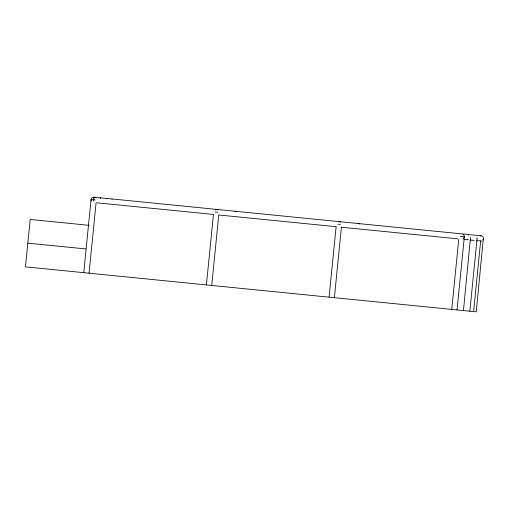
<?xml version="1.0" encoding="UTF-8"?>
<svg xmlns="http://www.w3.org/2000/svg" width="509" height="509" viewBox="0 0 509 509"><rect width="100%" height="100%" fill="white"/><g stroke="black" fill="none" stroke-linecap="round" stroke-linejoin="round"><path stroke-width="0.76" d="M93.98 197.587L93.968 197.161L481.164 235.807M100.381 198.256L100.368 197.804L100.273 198.217M467.822 239.376L467.828 239.834L467.924 239.415M468.369 234.986L468.356 234.528L468.261 234.948M93.516 200.813L93.968 197.161M93.891 198.815L93.802 199.821M83.756 272.665L91.054 199.547L95.056 199.948M89.056 273.193L96.048 203.123M206.419 284.913L213.411 214.836M211.719 285.441L218.711 215.364M329.081 297.154L336.074 227.084M334.381 297.682L341.374 227.612M451.744 309.396L458.736 239.325M457.044 309.924L464.342 236.806L463.833 236.755M463.444 310.566L470.507 237.423M469.845 311.203L477.143 238.085L476.64 238.034M473.675 310.789L480.661 240.821M106.68 198.854L106.788 198.644M481.609 241.024A2.666 2.66 0 0 1 480.63 241.107L480.655 241.062M463.018 238.81L464.189 237.13A1.89 1.279 -84.3 0 0 464.253 236.462L463.884 235.139L462.878 234.172M111.891 199.293L112.215 199.172M215.269 211.948L217.718 212.189M337.931 224.189L340.381 224.437M460.13 236.386L463.044 236.679M483.308 238.702L476.246 311.845L25.45 266.85L30.177 219.455L89.151 225.341M96.551 202.773L213.354 214.435M218.8 214.976L336.379 226.715M341.049 227.179L457.846 238.836M464.004 239.453L466.969 239.745M470.042 240.051L474.14 240.464M476.647 240.712L478.466 240.897M27.817 243.149L85.894 248.946M480.178 235.896A2.666 2.66 0 0 1 482.946 240.159M480.133 241.012A2.666 2.66 0 0 1 479.198 240.509M91.334 201.023A2.666 2.66 0 0 1 95.399 197.759M357.515 223.655A2.666 2.66 0 0 1 358.998 223.667M359.488 223.865A2.666 2.66 0 0 1 359.933 224.164M338.816 221.644A2.666 2.66 0 0 1 340.725 222.248M234.859 211.407A2.666 2.66 0 0 1 236.335 211.426M215.651 209.492A2.666 2.66 0 0 1 218.062 210.007"/></g></svg>
